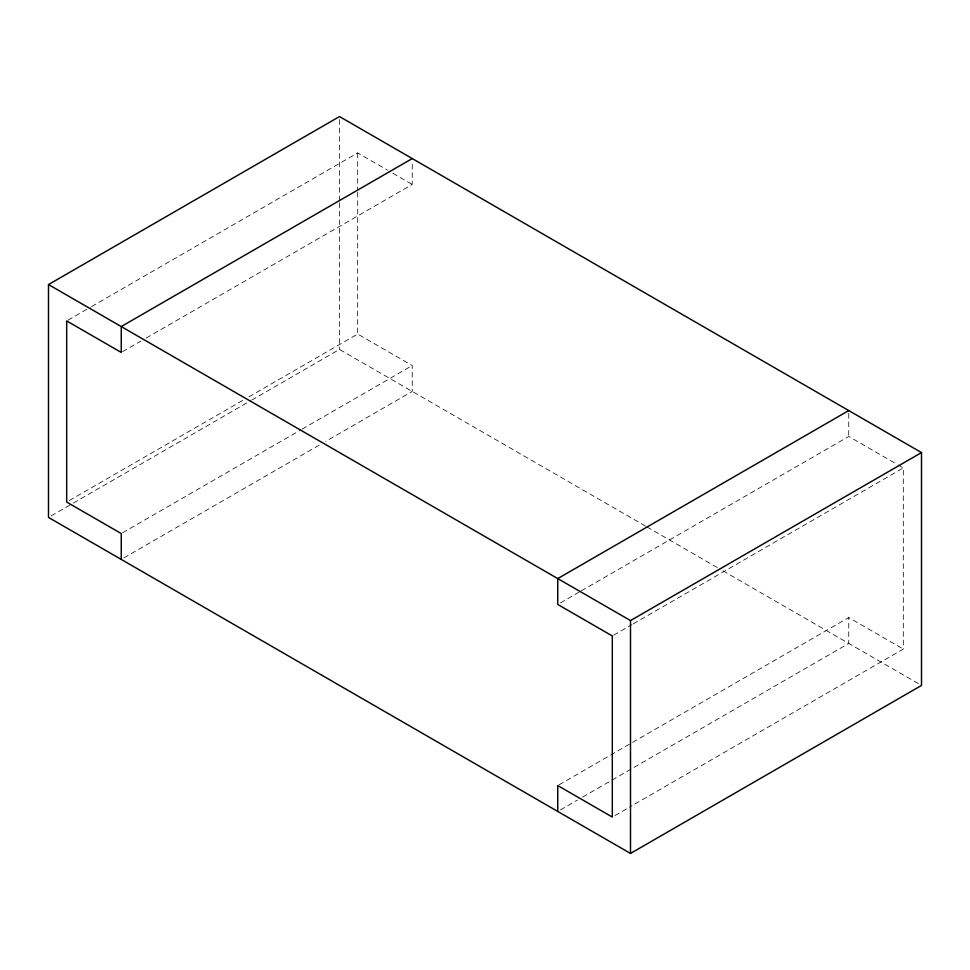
<?xml version="1.0" encoding="UTF-8"?>
<svg xmlns="http://www.w3.org/2000/svg" width="970" height="970" viewBox="0 0 970 970"><rect width="100%" height="100%" fill="white"/><g stroke="black" fill="none" stroke-linecap="round" stroke-linejoin="round"><path stroke-width="0.73" stroke-dasharray="4.85 3.64" d="M67.997 320.185L90.283 307.32M91.592 306.556L357.688 152.933L387.563 170.186M122.559 351.686L140.917 341.088M146.155 338.057L412.25 184.433L412.25 161.432M69.306 500.544L243.652 399.882M248.89 396.863L357.688 334.044L412.25 365.544L412.25 391.419L325.738 441.374M51.119 515.919L72.095 503.806M73.405 503.054L250.369 400.877M251.679 400.125L339.5 349.418L645.571 526.128M122.559 532.797L300.833 429.88M302.143 429.116L412.25 365.544M123.869 557.92L320.488 444.393M560.369 602.94L580.036 591.591M581.345 590.827L848.75 436.439L896.813 464.193M613.622 635.192L631.979 624.607M633.289 623.843L903.312 467.94L903.312 649.063L633.289 804.954M559.059 784.815L848.75 617.563L903.312 649.063M560.369 809.926L577.417 800.092M582.655 797.061L848.75 643.437L848.75 617.563M614.932 815.552L631.979 805.718M392.765 173.181L412.25 184.433M898.111 464.945L903.312 467.94M646.881 526.892L717.667 567.753M722.917 570.784L918.905 683.935M848.75 413.45L848.75 436.439M357.688 152.933L357.688 190.666M357.688 192.169L357.688 334.044M339.5 119.577L339.5 201.239M339.5 202.742L339.5 349.418"/><path stroke-width="1.45" d="M48.5 284.562L339.5 116.558L921.5 452.578L921.5 685.438L630.5 853.442L48.5 517.422L48.5 284.562L630.5 620.582L921.5 452.578M412.25 158.559L121.25 326.563L121.25 352.437L66.688 320.937L66.688 502.06L121.25 533.561L121.25 559.423M848.75 410.577L557.75 578.581L557.75 604.455L612.312 635.956L612.312 817.067L557.75 785.567L557.75 811.441M630.5 620.582L630.5 853.442"/></g></svg>
